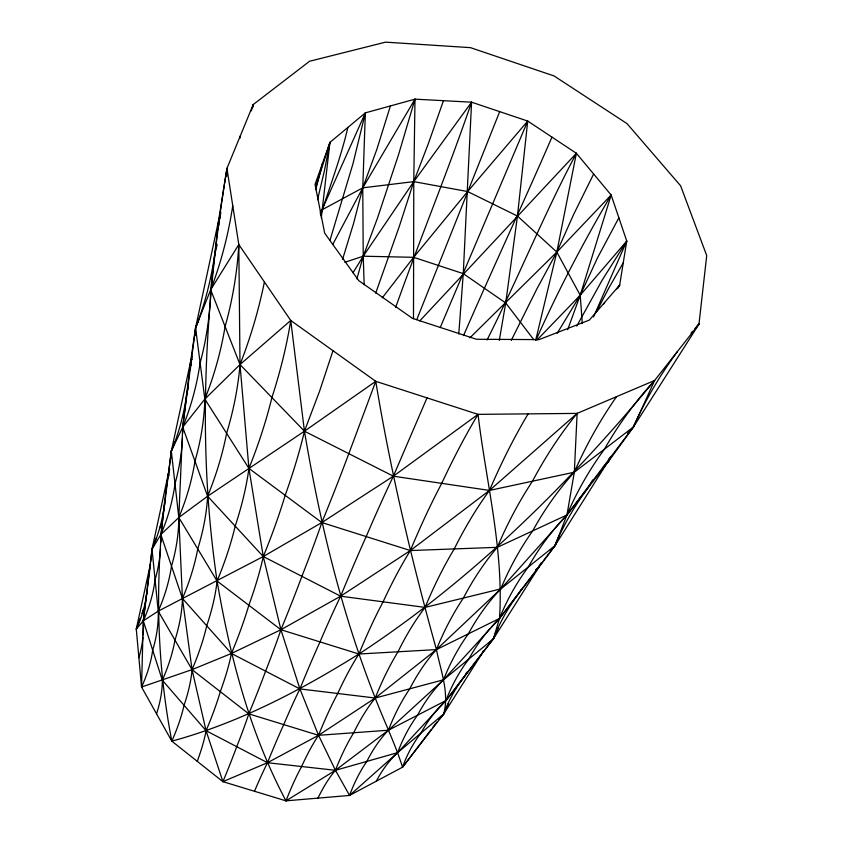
<?xml version="1.0" encoding="UTF-8"?>
<svg xmlns="http://www.w3.org/2000/svg" width="843" height="843" viewBox="0 0 843 843"><rect width="100%" height="100%" fill="white"/><g stroke="black" fill="none" stroke-linecap="round" stroke-linejoin="round"><path stroke-width="1.26" d="M413.491 318.622L413.776 181.624L414.998 99.147L471.585 102.193L527.729 121.065L576.38 153.289L611.154 195.018L626.749 241.066L619.679 285.082L618.362 287.358M697.129 326.03L698.963 324.144L654.611 380.488L577.128 413.397L489.498 490.426L410.362 550.553L340.635 596.191L280.919 629.732L231.425 653.473L192.046 669.627L141.55 687.024L143.278 620.827L152.014 549.183L168.537 472.923L171.319 451.11L190.623 361.563L195.565 327.874L218.664 220.255L226.946 168.379L253.195 104.574L309.581 61.254L385.588 42.15L470.457 47.651L554.072 75.954L627.044 123.636L680.607 185.787L706.719 255.608L698.963 324.144L633.43 427.011L608.635 461.258L566.949 514.989A1221.201 552.081 30.8 0 0 528.308 567.002A1146.638 511.079 32.3 0 0 499.488 618.435L493.366 638.889L446.021 700.522A819.449 321.636 39.6 0 0 420.984 733.083A788.289 303.29 40.3 0 0 402.532 767.193L349.56 795.434L285.967 800.85L222.91 781.661L171.824 741.166L141.55 687.024L136.281 629.099L150.402 564.199M356.905 278.822L363.228 256.209L377.474 218.126L398.507 154.817L414.998 99.147L365.356 112.867L362.764 187.831L363.228 256.209L364.176 284.734M352.975 272.805L363.228 256.209L413.776 181.624L471.585 102.193L463.26 273.638L458.782 334.018M321.288 217.779L329.94 142.372L365.356 112.867L353.059 163.447L329.982 240.287M150.792 561.68L152.014 549.183A833.421 365.999 19.9 0 0 164.722 503.292A870.766 388.444 20.9 0 0 165.544 500.247M382.237 297.885L413.628 257.315L467.633 191.551L527.729 121.065L517.454 216.05L505.726 302.974L499.288 340.414M169.696 469.161L168.537 472.923C154.849 561.723 154.733 652.819 171.824 741.166C238.653 722.999 300.456 690.533 358.939 654.02C471.996 580.058 568.762 484.23 654.611 380.488L633.43 427.011L566.949 514.989L500.816 588.899L436.432 649.595L375.24 698.025L318.538 735.307L267.484 762.715L222.91 781.661L206.061 730.681L192.046 669.627L182.425 598.488L178.811 517.507L171.319 451.11A1007.195 468.118 24.3 0 0 186.714 393.818A1065.067 500.594 25.7 0 0 188.421 387.106M147.188 590.205L150.507 564.23M498.044 628.362L493.366 638.889L482.523 652.672L443.734 713.968L397.664 752.641L349.56 795.434L335.451 770.302L318.538 735.307L299.897 688.921L280.919 629.732L263.269 556.538L248.917 468.392L240.002 364.566L238.801 244.533L226.946 168.379C204.691 304.597 196.746 444.029 217.083 581.017C229.991 656.918 249.749 732.483 285.967 800.85L335.451 770.302L388.402 730.228L443.544 679.806L493.366 638.889L538.529 567.676L554.957 545.716L611.091 456.6M609.025 458.718L608.635 461.258A939.671 443.787 7.3 0 0 603.188 467.159M617.508 288.369L619.679 285.082L589.341 320.098L539.067 339.613L476.485 339.265L412.501 318.391L358.77 280.635L324.66 233.111L315.061 184.396L329.94 142.372L324.407 170.844L317.526 199.717M320.688 215.176C329.887 186.092 340.962 157.325 347.864 127.441M419.698 320.983L576.38 153.289L556.823 252.078L535.642 340.446M322.595 163.12L315.746 189.633M390.414 105.944L376.863 149.306L362.764 187.831L332.806 244.375M220.908 212.71L218.664 220.255L210.676 289.739L195.565 327.874L182.72 427.116L178.811 517.507A1098.555 422.786 -4.1 0 1 171.498 566.138A1042.074 391.953 -5.2 0 1 158.252 611.133A907.732 318.675 -7.6 0 1 152.678 650.206A870.587 298.612 -8.3 0 1 141.571 687.024M251.319 110.865L253.195 104.574A1041.432 484.367 53.3 0 1 253.058 107.04M192.151 356.568L190.623 361.563L182.72 427.116A1083.655 475.42 10.9 0 1 182.657 433.323M332.974 350.699L319.645 391.026L304.449 431.205C319.76 522.07 341.32 612.176 375.24 698.025C384.113 721.176 395.061 743.547 402.554 767.214L443.734 713.968A768.784 326.842 26.4 0 1 464.535 676.286A799.828 345.767 25.5 0 1 466.885 672.177M469.878 337.843L556.823 252.078L611.154 195.018L580.216 295.219L567.687 329.645M315.651 187.294L329.94 142.372M342.606 259.244L353.702 222.973L362.764 187.831L414.998 99.147M443.46 100.675L428.36 143.584L413.776 181.624L399.466 225.935L375.715 293.122M471.585 102.193C447.928 171.255 420.035 238.748 395.63 307.526M677.245 351.784A1510.098 722.029 10.3 0 0 633.409 426.99L574.325 472.206L489.498 490.426L393.354 476.19L304.449 431.205L240.002 364.566L210.676 289.739L238.801 244.533L290.73 320.456L375.757 381.321L348.812 453.65A4189.626 303.901 -57.3 0 1 321.857 522.512A2304.014 152.709 -59.1 0 1 301.878 576.349A2035.56 129.179 -59.5 0 1 280.93 629.7A1547.727 86.471 -60.2 0 1 265.598 671.186A1438.674 77.145 -60.4 0 1 248.801 713.842A1200.284 57.461 -60.8 0 1 236.725 746.687A1138.819 52.593 -60.9 0 1 222.921 781.64M376.326 781.198A837.057 280.877 53.5 0 1 397.643 752.62A947.226 340.435 51.4 0 1 417.538 715.222A992.39 365.093 50.6 0 1 443.523 679.785L499.509 618.456L554.957 545.716L566.949 514.989L574.325 472.206L577.128 413.397L478.034 414.366L393.354 476.19L321.836 522.544L263.269 556.538L158.231 611.143L143.278 620.827L136.281 629.099L140.223 618.288M141.972 613.483L143.721 608.688M156.071 538.234L152.014 549.183A741.239 309.876 17.4 0 1 152.13 554.799M159.685 528.508L161.034 524.862M174.912 441.637L171.319 451.11L160.844 534.536A890.45 363.28 6.6 0 1 160.876 542.365M320.245 213.658L365.356 112.867M199.327 318.275L195.565 327.874A1065.067 500.594 25.7 0 1 195.397 335.609M499.688 111.634L416.811 319.571M634.905 423.492L633.43 427.011A1204.004 575.105 15.8 0 0 627.434 433.502M440.225 327.548L527.729 121.065M536.18 339.75C558.256 290.097 583.63 241.867 611.154 195.018M463.524 335.609C492.386 269.17 523.134 203.584 551.965 137.124M559.109 536.148L554.957 545.716A956.489 439.098 21.4 0 0 550.426 550.405M593.535 316.936L626.749 241.066L580.216 295.219L537.139 339.866M427.011 397.875L393.354 476.19A3234.507 232.942 -77.4 0 0 366.178 536.591A2669.001 185.766 -76.8 0 0 340.646 596.159A1836.275 112.635 -75.7 0 0 319.982 641.913A1675.484 98.42 -75.5 0 0 299.908 688.889A1348.062 70.148 -74.9 0 0 283.712 724.611A1268.272 63.51 -74.8 0 0 267.484 762.694A1085.247 48.883 -74.4 0 0 254.481 791.282M448.624 703.178L443.734 713.968L439.087 719.406M487.043 339.982C518.118 278.39 543.956 214.259 576.38 153.289M511.269 340.393L537.065 288.548L556.823 252.078L573.493 214.765L593.63 173.995M596.454 311.784L609.004 287.663L623.262 262.795M491.227 627.181A975.867 413.576 36 0 1 499.488 618.435L538.529 567.676L540.921 563.061M618.867 217.789L597.518 257.842L580.216 295.219L557.17 333.343M576.717 326.136L602.176 280.15L626.749 241.066M603.514 304.344L604.694 302.374M320.224 212.099L321.657 210.002L362.764 187.831L413.776 181.624L467.633 191.551L517.454 216.05L556.823 252.078L580.216 295.219L582.313 323.533M192.109 359.445L190.623 361.563A853.39 395.293 34.9 0 1 190.455 368.686M617.002 288.907L619.679 285.082M220.181 218.221L218.664 220.255A1049.219 501.964 40 0 1 218.263 229.37M402.554 767.214L431.395 729.216M432.933 727.182L436.769 722.124M605.727 463.903L608.635 461.258A1113.477 534.336 3.1 0 1 610.395 457.148M483.187 650.88A751.271 335.229 12.6 0 0 482.502 652.661L446.021 700.522L388.402 730.228L318.538 735.307L248.79 713.863L192.046 669.627L158.231 611.143L152.014 549.183L160.844 534.536L178.811 517.507L207.599 496.232L304.449 431.205L290.73 320.456L240.002 364.566L204.838 399.087L182.72 427.116L171.319 451.11A870.766 388.444 20.9 0 1 171.298 458.055M535.442 570.058L538.529 567.676A893.496 418.139 8.5 0 1 539.394 565.495M304.449 431.205L375.757 381.321L478.034 414.366C486.042 482.154 503.966 549.805 499.509 618.456L436.432 649.595L358.939 654.02L280.919 629.732L217.083 581.017L178.811 517.507A1316.618 539.762 -0.4 0 0 194.965 461.216A1415.513 591.091 1.2 0 0 204.87 399.076A1845.717 797.91 7.1 0 0 225.092 326.589A2070.556 895.287 9.5 0 0 238.843 244.523M344.85 262.289L363.228 256.209L413.628 257.315L463.26 273.638L505.726 302.974L533.767 339.676M168.537 472.923L169 475.399M375.757 381.321C390.688 471.869 411.848 561.206 436.432 649.595C440.615 670.628 449.477 692.409 443.734 713.968A690.838 279.138 28.5 0 0 440.046 717.488M190.982 365.472L190.623 361.563A990.778 471.395 38.6 0 0 191.751 358.823M218.769 225.397L218.664 220.255A1276.439 611.164 44.6 0 0 220.466 215.502M136.313 629.11A714.927 293.775 16.7 0 0 147.009 591.512L143.278 620.827A760.576 286.862 3.6 0 1 143.12 634.99M197.262 761.345A1051.79 138.421 -47.7 0 0 206.082 730.66A1223.351 178.01 -46.7 0 0 220.286 691.66A1297.43 195.734 -46.3 0 0 231.446 653.451A1596.621 269.507 -44.8 0 0 248.833 605.274A1740.542 305.609 -44.1 0 0 263.29 556.517A2451.307 481.29 -41.1 0 0 285.166 495.336A2899.794 586.159 -39.5 0 0 304.471 431.184M285.977 800.829A1101.917 150.191 -88.1 0 1 301.604 766.54A1159.525 163.51 -88.4 0 1 318.549 735.286A1380.528 216.556 -89.6 0 1 337.737 693.515A1480.276 241.203 89.9 0 1 358.939 653.999A1915.001 350.382 87.8 0 1 383.091 601.849A2145.804 407.98 86.8 0 1 410.362 550.521A3591.475 738.457 82.1 0 1 441.7 483.376A4917.103 992.411 79.5 0 1 478.034 414.334M654.59 380.467A1670.826 775.75 23.3 0 0 604.399 449.245A1524.85 707.54 25.5 0 0 566.928 514.968L497.349 547.328L410.362 550.553L321.836 522.544L248.917 468.392L204.838 399.087L195.565 327.874A1290.201 618.709 30.5 0 0 214.723 254.365A1392.573 668.183 32.3 0 0 217.167 244.417M577.118 413.365A2657.431 1014.761 47.7 0 0 532.46 481.227A2280.989 872.305 50.5 0 0 497.338 547.307A1645.325 600.637 56.7 0 0 463.387 598.066A1512.089 538.877 58.2 0 0 436.421 649.563A1231.918 405.557 61.8 0 0 409.73 688.847A1162.054 372.058 62.8 0 0 388.391 730.207A999.745 294.987 65 0 0 366.831 761.408A955.751 274.491 65.6 0 0 349.55 795.413M616.518 396.695A2356.996 1010.23 32.3 0 0 574.304 472.185A1671.732 717.962 39.6 0 0 532.66 530.953A1529.402 648.889 41.6 0 0 500.795 588.878A1233.372 495.969 46.3 0 0 468.381 633.841A1160.4 456.695 47.6 0 0 443.523 679.785L375.24 698.025L299.897 688.921L231.425 653.473L182.425 598.488L160.844 534.536A1026.247 442.564 9.7 0 0 174.986 483.84A1083.655 475.42 10.9 0 0 182.457 438.244M290.751 320.445A3567.924 1093.055 -17.6 0 1 271.899 397.58A2874.198 886.33 -20.6 0 1 248.938 468.381A1903.094 551.701 -26.6 0 1 235.186 526.148A1723.64 484.367 -27.9 0 1 217.104 581.006A1366.766 348.222 -31 0 1 206.735 625.791A1281.518 315.83 -31.8 0 1 192.067 669.616A1088.397 243.912 -33.6 0 1 184.037 705.285M240.308 135.839A1276.439 611.164 44.6 0 1 239.949 138.178M691.07 333.09A1189.547 571.09 1.5 0 1 692.609 331.299M694.959 328.612A1189.547 571.09 1.5 0 1 698.942 324.123M592.734 479.952A1204.004 575.105 15.8 0 0 588.172 487.675A1128.672 535.389 17.4 0 0 554.936 545.706L500.816 588.899L425.114 607.403L340.635 596.191L263.269 556.538L207.599 496.232L182.72 427.116A1306.524 597.466 15.3 0 0 200.107 362.911A1407.989 649.753 17.1 0 0 210.718 289.739A1848.762 853.569 23.5 0 0 232.742 205.755M528.097 413.902A4775.047 1403.985 58.6 0 0 489.488 490.405A2437.903 743.789 67.5 0 0 454.24 548.951A2127.49 634.716 69.5 0 0 425.104 607.371A1582.09 431.216 73.6 0 0 397.991 651.808A1463.585 385.831 74.7 0 0 375.23 698.004A1208.841 288.959 77 0 0 353.723 732.767A1144.088 264.818 77.6 0 0 335.451 770.281A991.737 209.58 79.1 0 0 317.969 798.142M264.386 281.994A3202.557 1199.737 0 0 1 240.023 364.555A2015.56 763.126 -8.3 0 1 226.598 433.344A1807.129 672.967 -10.4 0 1 207.62 496.221A1404.765 487.707 -15 0 1 197.736 548.941A1311.118 443.06 -16.2 0 1 182.457 598.477A1102.486 343.185 -19 0 1 174.965 640.122A1047.902 317.284 -19.8 0 1 162.341 680.196A917.1 256.377 -21.6 0 1 156.545 713.873M226.988 168.379A1392.573 668.183 32.3 0 1 226.619 176.524M521.079 589.647A956.489 439.098 21.4 0 0 519.33 592.692A910.651 412.269 22.6 0 0 493.345 638.878A799.828 345.767 25.5 0 0 488.951 643.293M535.969 570.289A782.293 353.765 11.7 0 1 538.498 567.666M489.804 628.804A975.867 413.576 36 0 0 468.792 659.089A930.24 386.884 37 0 0 446 700.512L397.664 752.641L335.451 770.302L267.484 762.715L206.061 730.681L162.32 680.206L143.278 620.827A853.105 341.278 5.7 0 0 155.07 579.773A890.45 363.28 6.6 0 0 160.539 549.12M168.558 472.923A723.789 318.58 31.1 0 1 168.547 476.211M184.037 705.285A1037.132 225.376 -34.1 0 1 171.846 741.155M142.91 637.308A760.576 286.862 3.6 0 1 138.874 657.74"/></g></svg>
